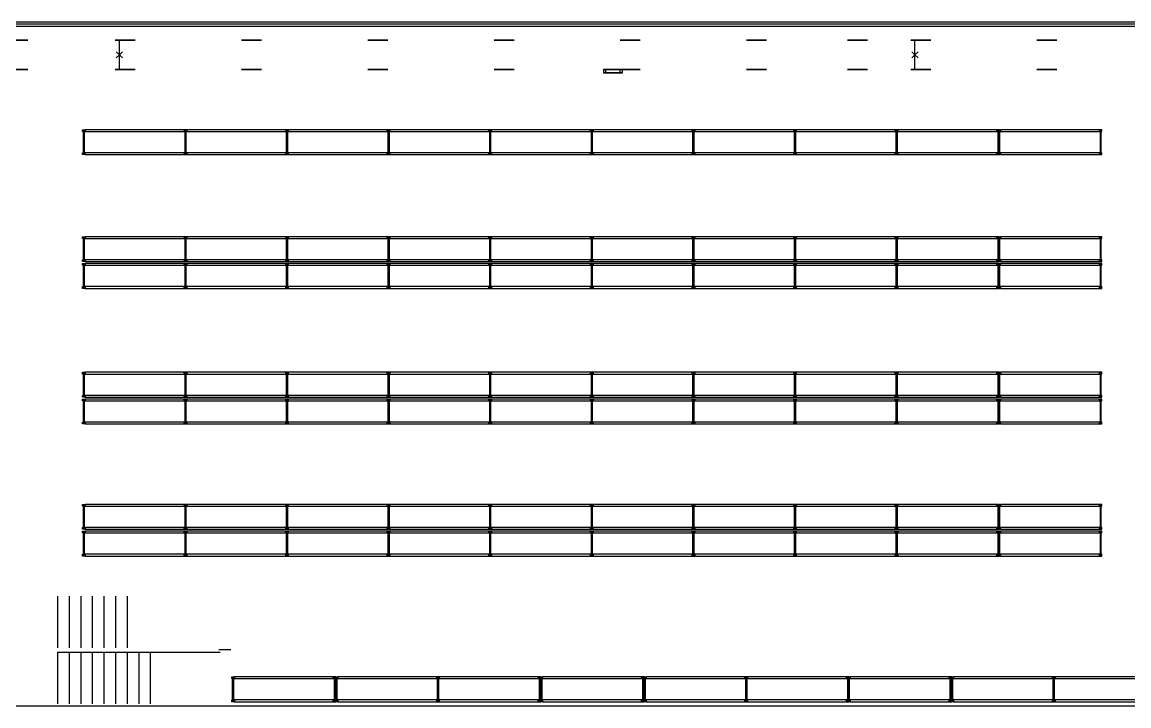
# Model space of a CAD drawing. Header units: millimetres. Extents: x 298 to 399, y 221 to 238.
# Drawn here: x 325.65 to 352.36, y 220.62 to 237.13 of the extents above; entities that cross this region are included whole.
import ezdxf

# ---------------------------------------------------------------- set-up
doc = ezdxf.new("R2010")
doc.units = ezdxf.units.MM
for name, color, linetype in [('diagonal s1000', 5, 'Continuous'), ('M1$0$A-BARANDA MEZANINE', 6, 'Continuous'), ('PL_N2$0$PLANTA', 253, 'Continuous')]:
    doc.layers.add(name, color=color, linetype=linetype)

# ---------------------------------------------------------------- blocks, each defined once
blk = doc.blocks.new('PL_N2$0$root_factoryordercollection__190acc1_BLOCK')
at = {"color": 237, "true_color": 0x802060}
for p, q in [((-14, 756), (14, 756)), ((-14, 0), (14, 0))]:
    blk.add_line(p, q, dxfattribs=at)
at = {"color": 70, "true_color": 0x80ff20}
for p, q in [((0, 756), (-3, 753)), ((0, 756), (3, 753)), ((0, 0), (-3, 3)), ((0, 0), (3, 3))]:
    blk.add_line(p, q, dxfattribs=at)
at = {"color": 9, "true_color": 0xc0c0c0}
for points, invisible_edges in [([(-14, 752, -6.75), (-14, 760, -6.75), (-14, 760, -7.75)], 12), ([(-14, 752, -6.75), (-14, 760, -7.75), (-14, 757.5, -10.75)], 13), ([(-14, 752, -6.75), (-14, 757.5, -10.75), (-14, 754.5, -10.75)], 13), ([(14, 752, -6.75), (14, 760, -6.75), (14, 760, -7.75)], 12), ([(14, 752, -6.75), (14, 760, -7.75), (14, 757.5, -10.75)], 13), ([(14, 752, -6.75), (14, 757.5, -10.75), (14, 754.5, -10.75)], 13), ([(-14, 741, -4.75), (-14, 741, -6.75), (-14, 756, -14.75)], 12), ([(-14, 741, -4.75), (-14, 756, -14.75), (-14, 756, -12.75)], 1), ([(-14, 752, -6.75), (-14, 754.5, -10.75), (-14, 752, -7.75)], 1), ([(14, 741, -4.75), (14, 741, -6.75), (14, 756, -14.75)], 12), ([(14, 741, -4.75), (14, 756, -14.75), (14, 756, -12.75)], 1), ([(14, 752, -6.75), (14, 754.5, -10.75), (14, 752, -7.75)], 1), ([(-14, 632, -6.75), (-14, 640, -6.75), (-14, 640, -7.75)], 12), ([(-14, 632, -6.75), (-14, 640, -7.75), (-14, 637.5, -10.75)], 13), ([(-14, 632, -6.75), (-14, 637.5, -10.75), (-14, 634.5, -10.75)], 13), ([(-14, 621, -4.75), (-14, 621, -6.75), (-14, 636, -14.75)], 12), ([(-14, 621, -4.75), (-14, 636, -14.75), (-14, 636, -12.75)], 1), ([(-14, 632, -6.75), (-14, 634.5, -10.75), (-14, 632, -7.75)], 1), ([(14, 632, -6.75), (14, 640, -6.75), (14, 640, -7.75)], 12), ([(14, 632, -6.75), (14, 640, -7.75), (14, 637.5, -10.75)], 13), ([(14, 632, -6.75), (14, 637.5, -10.75), (14, 634.5, -10.75)], 13), ([(14, 621, -4.75), (14, 621, -6.75), (14, 636, -14.75)], 12), ([(14, 621, -4.75), (14, 636, -14.75), (14, 636, -12.75)], 1), ([(14, 632, -6.75), (14, 634.5, -10.75), (14, 632, -7.75)], 1), ([(-14, 512, -6.75), (-14, 520, -6.75), (-14, 520, -7.75)], 12), ([(-14, 512, -6.75), (-14, 520, -7.75), (-14, 517.5, -10.75)], 13), ([(-14, 512, -6.75), (-14, 517.5, -10.75), (-14, 514.5, -10.75)], 13), ([(-14, 501, -4.75), (-14, 501, -6.75), (-14, 516, -14.75)], 12), ([(-14, 501, -4.75), (-14, 516, -14.75), (-14, 516, -12.75)], 1), ([(14, 512, -6.75), (14, 520, -6.75), (14, 520, -7.75)], 12), ([(14, 512, -6.75), (14, 520, -7.75), (14, 517.5, -10.75)], 13), ([(14, 512, -6.75), (14, 517.5, -10.75), (14, 514.5, -10.75)], 13), ([(14, 501, -4.75), (14, 501, -6.75), (14, 516, -14.75)], 12), ([(14, 501, -4.75), (14, 516, -14.75), (14, 516, -12.75)], 1), ([(-14, 512, -6.75), (-14, 514.5, -10.75), (-14, 512, -7.75)], 1), ([(14, 512, -6.75), (14, 514.5, -10.75), (14, 512, -7.75)], 1), ([(-14, 392, -6.75), (-14, 400, -6.75), (-14, 400, -7.75)], 12), ([(-14, 392, -6.75), (-14, 400, -7.75), (-14, 397.5, -10.75)], 13), ([(14, 392, -6.75), (14, 400, -6.75), (14, 400, -7.75)], 12), ([(14, 392, -6.75), (14, 400, -7.75), (14, 397.5, -10.75)], 13), ([(-14, 392, -6.75), (-14, 397.5, -10.75), (-14, 394.5, -10.75)], 13), ([(-14, 381, -4.75), (-14, 381, -6.75), (-14, 396, -14.75)], 12), ([(-14, 381, -4.75), (-14, 396, -14.75), (-14, 396, -12.75)], 1), ([(-14, 392, -6.75), (-14, 394.5, -10.75), (-14, 392, -7.75)], 1), ([(14, 392, -6.75), (14, 397.5, -10.75), (14, 394.5, -10.75)], 13), ([(14, 381, -4.75), (14, 381, -6.75), (14, 396, -14.75)], 12), ([(14, 381, -4.75), (14, 396, -14.75), (14, 396, -12.75)], 1), ([(14, 392, -6.75), (14, 394.5, -10.75), (14, 392, -7.75)], 1), ([(-17, 280.02, -3.28), (-14, 280.02, -3.28), (-14, 296.02, -12.81)], 12), ([(-17, 280.02, -3.28), (-14, 296.02, -12.81), (-17, 296.02, -12.81)], 1), ([(-17, 280.02, -3.28), (-17, 296.02, -12.81), (-17, 293.98, -16.24)], 12), ([(-14, 280.02, -3.28), (-14, 296.02, -12.81), (-14, 293.98, -16.24)], 12), ([(-17, 277.98, -6.72), (-14, 277.98, -6.72), (-14, 293.98, -16.24)], 12), ([(-17, 277.98, -6.72), (-14, 293.98, -16.24), (-17, 293.98, -16.24)], 1), ([(-17, 280.02, -3.28), (-17, 293.98, -16.24), (-17, 277.98, -6.72)], 1), ([(-14, 280.02, -3.28), (-14, 293.98, -16.24), (-14, 277.98, -6.72)], 1), ([(-14, 272, -6.75), (-14, 280, -6.75), (-14, 280, -7.75)], 12), ([(-14, 272, -6.75), (-14, 280, -7.75), (-14, 277.5, -10.75)], 13), ([(-14, 272, -6.75), (-14, 277.5, -10.75), (-14, 274.5, -10.75)], 13), ([(-14, 261, -4.75), (-14, 261, -6.75), (-14, 276, -14.75)], 12), ([(-14, 261, -4.75), (-14, 276, -14.75), (-14, 276, -12.75)], 1), ([(-14, 272, -6.75), (-14, 274.5, -10.75), (-14, 272, -7.75)], 1), ([(14, 272, -6.75), (14, 280, -6.75), (14, 280, -7.75)], 12), ([(14, 272, -6.75), (14, 280, -7.75), (14, 277.5, -10.75)], 13), ([(14, 272, -6.75), (14, 277.5, -10.75), (14, 274.5, -10.75)], 13), ([(14, 261, -4.75), (14, 261, -6.75), (14, 276, -14.75)], 12), ([(14, 261, -4.75), (14, 276, -14.75), (14, 276, -12.75)], 1), ([(14, 272, -6.75), (14, 274.5, -10.75), (14, 272, -7.75)], 1), ([(-14, 152, -6.75), (-14, 160, -6.75), (-14, 160, -7.75)], 12), ([(-14, 152, -6.75), (-14, 160, -7.75), (-14, 157.5, -10.75)], 13), ([(14, 152, -6.75), (14, 160, -6.75), (14, 160, -7.75)], 12), ([(14, 152, -6.75), (14, 160, -7.75), (14, 157.5, -10.75)], 13), ([(-14, 152, -6.75), (-14, 157.5, -10.75), (-14, 154.5, -10.75)], 13), ([(-14, 141, -4.75), (-14, 141, -6.75), (-14, 156, -14.75)], 12), ([(-14, 141, -4.75), (-14, 156, -14.75), (-14, 156, -12.75)], 1), ([(-14, 152, -6.75), (-14, 154.5, -10.75), (-14, 152, -7.75)], 1), ([(14, 152, -6.75), (14, 157.5, -10.75), (14, 154.5, -10.75)], 13), ([(14, 141, -4.75), (14, 141, -6.75), (14, 156, -14.75)], 12), ([(14, 141, -4.75), (14, 156, -14.75), (14, 156, -12.75)], 1), ([(14, 152, -6.75), (14, 154.5, -10.75), (14, 152, -7.75)], 1), ([(-14, 56, -6.75), (-14, 64, -6.75), (-14, 64, -7.75)], 12), ([(-14, 56, -6.75), (-14, 64, -7.75), (-14, 61.5, -10.75)], 13), ([(14, 56, -6.75), (14, 64, -6.75), (14, 64, -7.75)], 12), ([(14, 56, -6.75), (14, 64, -7.75), (14, 61.5, -10.75)], 13), ([(-14, 56, -6.75), (-14, 61.5, -10.75), (-14, 58.5, -10.75)], 13), ([(-14, 45, -4.75), (-14, 45, -6.75), (-14, 60, -14.75)], 12), ([(-14, 45, -4.75), (-14, 60, -14.75), (-14, 60, -12.75)], 1), ([(-14, 56, -6.75), (-14, 58.5, -10.75), (-14, 56, -7.75)], 1), ([(14, 56, -6.75), (14, 61.5, -10.75), (14, 58.5, -10.75)], 13), ([(14, 45, -4.75), (14, 45, -6.75), (14, 60, -14.75)], 12), ([(14, 45, -4.75), (14, 60, -14.75), (14, 60, -12.75)], 1), ([(14, 56, -6.75), (14, 58.5, -10.75), (14, 56, -7.75)], 1)]:
    blk.add_3dface(points, dxfattribs=dict(at, invisible_edges=invisible_edges))
blk = doc.blocks.new('PL_N2$0$root_factoryordercollection__190acc2_BLOCK')
at = {"color": 237, "true_color": 0x802060}
for p, q in [((-14, 756), (14, 756)), ((-14, 0), (14, 0))]:
    blk.add_line(p, q, dxfattribs=at)
at = {"color": 70, "true_color": 0x80ff20}
for p, q in [((0, 756), (-3, 753)), ((0, 756), (3, 753)), ((0, 0), (-3, 3)), ((0, 0), (3, 3))]:
    blk.add_line(p, q, dxfattribs=at)
at = {"color": 9, "true_color": 0xc0c0c0}
for points, invisible_edges in [([(-14, 752, -6.75), (-14, 760, -6.75), (-14, 760, -7.75)], 12), ([(-14, 752, -6.75), (-14, 760, -7.75), (-14, 757.5, -10.75)], 13), ([(-14, 752, -6.75), (-14, 757.5, -10.75), (-14, 754.5, -10.75)], 13), ([(14, 752, -6.75), (14, 760, -6.75), (14, 760, -7.75)], 12), ([(14, 752, -6.75), (14, 760, -7.75), (14, 757.5, -10.75)], 13), ([(14, 752, -6.75), (14, 757.5, -10.75), (14, 754.5, -10.75)], 13), ([(-14, 741, -4.75), (-14, 741, -6.75), (-14, 756, -14.75)], 12), ([(-14, 741, -4.75), (-14, 756, -14.75), (-14, 756, -12.75)], 1), ([(-14, 752, -6.75), (-14, 754.5, -10.75), (-14, 752, -7.75)], 1), ([(14, 741, -4.75), (14, 741, -6.75), (14, 756, -14.75)], 12), ([(14, 741, -4.75), (14, 756, -14.75), (14, 756, -12.75)], 1), ([(14, 752, -6.75), (14, 754.5, -10.75), (14, 752, -7.75)], 1), ([(-14, 632, -6.75), (-14, 640, -6.75), (-14, 640, -7.75)], 12), ([(-14, 632, -6.75), (-14, 640, -7.75), (-14, 637.5, -10.75)], 13), ([(-14, 632, -6.75), (-14, 637.5, -10.75), (-14, 634.5, -10.75)], 13), ([(-14, 621, -4.75), (-14, 621, -6.75), (-14, 636, -14.75)], 12), ([(-14, 621, -4.75), (-14, 636, -14.75), (-14, 636, -12.75)], 1), ([(-14, 632, -6.75), (-14, 634.5, -10.75), (-14, 632, -7.75)], 1), ([(14, 632, -6.75), (14, 640, -6.75), (14, 640, -7.75)], 12), ([(14, 632, -6.75), (14, 640, -7.75), (14, 637.5, -10.75)], 13), ([(14, 632, -6.75), (14, 637.5, -10.75), (14, 634.5, -10.75)], 13), ([(14, 621, -4.75), (14, 621, -6.75), (14, 636, -14.75)], 12), ([(14, 621, -4.75), (14, 636, -14.75), (14, 636, -12.75)], 1), ([(14, 632, -6.75), (14, 634.5, -10.75), (14, 632, -7.75)], 1), ([(-14, 512, -6.75), (-14, 520, -6.75), (-14, 520, -7.75)], 12), ([(-14, 512, -6.75), (-14, 520, -7.75), (-14, 517.5, -10.75)], 13), ([(-14, 512, -6.75), (-14, 517.5, -10.75), (-14, 514.5, -10.75)], 13), ([(-14, 501, -4.75), (-14, 501, -6.75), (-14, 516, -14.75)], 12), ([(-14, 501, -4.75), (-14, 516, -14.75), (-14, 516, -12.75)], 1), ([(14, 512, -6.75), (14, 520, -6.75), (14, 520, -7.75)], 12), ([(14, 512, -6.75), (14, 520, -7.75), (14, 517.5, -10.75)], 13), ([(14, 512, -6.75), (14, 517.5, -10.75), (14, 514.5, -10.75)], 13), ([(14, 501, -4.75), (14, 501, -6.75), (14, 516, -14.75)], 12), ([(14, 501, -4.75), (14, 516, -14.75), (14, 516, -12.75)], 1), ([(-14, 512, -6.75), (-14, 514.5, -10.75), (-14, 512, -7.75)], 1), ([(14, 512, -6.75), (14, 514.5, -10.75), (14, 512, -7.75)], 1), ([(-14, 392, -6.75), (-14, 400, -6.75), (-14, 400, -7.75)], 12), ([(-14, 392, -6.75), (-14, 400, -7.75), (-14, 397.5, -10.75)], 13), ([(14, 392, -6.75), (14, 400, -6.75), (14, 400, -7.75)], 12), ([(14, 392, -6.75), (14, 400, -7.75), (14, 397.5, -10.75)], 13), ([(-14, 392, -6.75), (-14, 397.5, -10.75), (-14, 394.5, -10.75)], 13), ([(-14, 381, -4.75), (-14, 381, -6.75), (-14, 396, -14.75)], 12), ([(-14, 381, -4.75), (-14, 396, -14.75), (-14, 396, -12.75)], 1), ([(-14, 392, -6.75), (-14, 394.5, -10.75), (-14, 392, -7.75)], 1), ([(14, 392, -6.75), (14, 397.5, -10.75), (14, 394.5, -10.75)], 13), ([(14, 381, -4.75), (14, 381, -6.75), (14, 396, -14.75)], 12), ([(14, 381, -4.75), (14, 396, -14.75), (14, 396, -12.75)], 1), ([(14, 392, -6.75), (14, 394.5, -10.75), (14, 392, -7.75)], 1), ([(-17, 280.02, -3.28), (-14, 280.02, -3.28), (-14, 296.02, -12.81)], 12), ([(-17, 280.02, -3.28), (-14, 296.02, -12.81), (-17, 296.02, -12.81)], 1), ([(-17, 280.02, -3.28), (-17, 296.02, -12.81), (-17, 293.98, -16.24)], 12), ([(-14, 280.02, -3.28), (-14, 296.02, -12.81), (-14, 293.98, -16.24)], 12), ([(-17, 277.98, -6.72), (-14, 277.98, -6.72), (-14, 293.98, -16.24)], 12), ([(-17, 277.98, -6.72), (-14, 293.98, -16.24), (-17, 293.98, -16.24)], 1), ([(-17, 280.02, -3.28), (-17, 293.98, -16.24), (-17, 277.98, -6.72)], 1), ([(-14, 280.02, -3.28), (-14, 293.98, -16.24), (-14, 277.98, -6.72)], 1), ([(-14, 272, -6.75), (-14, 280, -6.75), (-14, 280, -7.75)], 12), ([(-14, 272, -6.75), (-14, 280, -7.75), (-14, 277.5, -10.75)], 13), ([(-14, 272, -6.75), (-14, 277.5, -10.75), (-14, 274.5, -10.75)], 13), ([(-14, 261, -4.75), (-14, 261, -6.75), (-14, 276, -14.75)], 12), ([(-14, 261, -4.75), (-14, 276, -14.75), (-14, 276, -12.75)], 1), ([(-14, 272, -6.75), (-14, 274.5, -10.75), (-14, 272, -7.75)], 1), ([(14, 272, -6.75), (14, 280, -6.75), (14, 280, -7.75)], 12), ([(14, 272, -6.75), (14, 280, -7.75), (14, 277.5, -10.75)], 13), ([(14, 272, -6.75), (14, 277.5, -10.75), (14, 274.5, -10.75)], 13), ([(14, 261, -4.75), (14, 261, -6.75), (14, 276, -14.75)], 12), ([(14, 261, -4.75), (14, 276, -14.75), (14, 276, -12.75)], 1), ([(14, 272, -6.75), (14, 274.5, -10.75), (14, 272, -7.75)], 1), ([(-14, 152, -6.75), (-14, 160, -6.75), (-14, 160, -7.75)], 12), ([(-14, 152, -6.75), (-14, 160, -7.75), (-14, 157.5, -10.75)], 13), ([(14, 152, -6.75), (14, 160, -6.75), (14, 160, -7.75)], 12), ([(14, 152, -6.75), (14, 160, -7.75), (14, 157.5, -10.75)], 13), ([(-14, 152, -6.75), (-14, 157.5, -10.75), (-14, 154.5, -10.75)], 13), ([(-14, 141, -4.75), (-14, 141, -6.75), (-14, 156, -14.75)], 12), ([(-14, 141, -4.75), (-14, 156, -14.75), (-14, 156, -12.75)], 1), ([(-14, 152, -6.75), (-14, 154.5, -10.75), (-14, 152, -7.75)], 1), ([(14, 152, -6.75), (14, 157.5, -10.75), (14, 154.5, -10.75)], 13), ([(14, 141, -4.75), (14, 141, -6.75), (14, 156, -14.75)], 12), ([(14, 141, -4.75), (14, 156, -14.75), (14, 156, -12.75)], 1), ([(14, 152, -6.75), (14, 154.5, -10.75), (14, 152, -7.75)], 1), ([(-14, 56, -6.75), (-14, 64, -6.75), (-14, 64, -7.75)], 12), ([(-14, 56, -6.75), (-14, 64, -7.75), (-14, 61.5, -10.75)], 13), ([(14, 56, -6.75), (14, 64, -6.75), (14, 64, -7.75)], 12), ([(14, 56, -6.75), (14, 64, -7.75), (14, 61.5, -10.75)], 13), ([(-14, 56, -6.75), (-14, 61.5, -10.75), (-14, 58.5, -10.75)], 13), ([(-14, 45, -4.75), (-14, 45, -6.75), (-14, 60, -14.75)], 12), ([(-14, 45, -4.75), (-14, 60, -14.75), (-14, 60, -12.75)], 1), ([(-14, 56, -6.75), (-14, 58.5, -10.75), (-14, 56, -7.75)], 1), ([(14, 56, -6.75), (14, 61.5, -10.75), (14, 58.5, -10.75)], 13), ([(14, 45, -4.75), (14, 45, -6.75), (14, 60, -14.75)], 12), ([(14, 45, -4.75), (14, 60, -14.75), (14, 60, -12.75)], 1), ([(14, 56, -6.75), (14, 58.5, -10.75), (14, 56, -7.75)], 1)]:
    blk.add_3dface(points, dxfattribs=dict(at, invisible_edges=invisible_edges))
blk = doc.blocks.new('PL_N2$0$root_factoryordercollection_abez2_BLOCK')
at = {"color": 237, "true_color": 0x802060}
for p, q in [((-14, 390), (14, 390)), ((-14, 0), (14, 0))]:
    blk.add_line(p, q, dxfattribs=at)
at = {"color": 70, "true_color": 0x80ff20}
for p, q in [((0, 390), (-3, 387)), ((0, 390), (3, 387)), ((0, 0), (-3, 3)), ((0, 0), (3, 3))]:
    blk.add_line(p, q, dxfattribs=at)
at = {"color": 9, "true_color": 0xc0c0c0}
for points, invisible_edges in [([(-14, 386, -6.8), (-14, 394, -6.8), (-14, 394, -7.8)], 12), ([(-14, 386, -6.8), (-14, 394, -7.8), (-14, 391.5, -10.8)], 13), ([(-14, 386, -6.8), (-14, 391.5, -10.8), (-14, 388.5, -10.8)], 13), ([(-14, 375, -4.8), (-14, 375, -6.8), (-14, 390, -14.8)], 12), ([(-14, 375, -4.8), (-14, 390, -14.8), (-14, 390, -12.8)], 1), ([(14, 386, -6.8), (14, 394, -6.8), (14, 394, -7.8)], 12), ([(14, 386, -6.8), (14, 394, -7.8), (14, 391.5, -10.8)], 13), ([(14, 386, -6.8), (14, 391.5, -10.8), (14, 388.5, -10.8)], 13), ([(14, 375, -4.8), (14, 375, -6.8), (14, 390, -14.8)], 12), ([(14, 375, -4.8), (14, 390, -14.8), (14, 390, -12.8)], 1), ([(-14, 386, -6.8), (-14, 388.5, -10.8), (-14, 386, -7.8)], 1), ([(14, 386, -6.8), (14, 388.5, -10.8), (14, 386, -7.8)], 1), ([(-14, 338, -6.8), (-14, 346, -6.8), (-14, 346, -7.8)], 12), ([(-14, 338, -6.8), (-14, 346, -7.8), (-14, 343.5, -10.8)], 13), ([(-14, 338, -6.8), (-14, 343.5, -10.8), (-14, 340.5, -10.8)], 13), ([(-14, 327, -4.8), (-14, 327, -6.8), (-14, 342, -14.8)], 12), ([(-14, 327, -4.8), (-14, 342, -14.8), (-14, 342, -12.8)], 1), ([(-14, 338, -6.8), (-14, 340.5, -10.8), (-14, 338, -7.8)], 1), ([(14, 338, -6.8), (14, 346, -6.8), (14, 346, -7.8)], 12), ([(14, 338, -6.8), (14, 346, -7.8), (14, 343.5, -10.8)], 13), ([(14, 338, -6.8), (14, 343.5, -10.8), (14, 340.5, -10.8)], 13), ([(14, 327, -4.8), (14, 327, -6.8), (14, 342, -14.8)], 12), ([(14, 327, -4.8), (14, 342, -14.8), (14, 342, -12.8)], 1), ([(14, 338, -6.8), (14, 340.5, -10.8), (14, 338, -7.8)], 1), ([(-14, 237, -4.8), (-14, 237, -6.8), (-14, 222, -14.8)], 12), ([(-14, 237, -4.8), (-14, 222, -14.8), (-14, 222, -12.8)], 1), ([(14, 237, -4.8), (14, 237, -6.8), (14, 222, -14.8)], 12), ([(14, 237, -4.8), (14, 222, -14.8), (14, 222, -12.8)], 1), ([(-14, 218, -6.8), (-14, 226, -6.8), (-14, 226, -7.8)], 12), ([(-14, 218, -6.8), (-14, 226, -7.8), (-14, 223.5, -10.8)], 13), ([(-14, 218, -6.8), (-14, 223.5, -10.8), (-14, 220.5, -10.8)], 13), ([(14, 218, -6.8), (14, 226, -6.8), (14, 226, -7.8)], 12), ([(14, 218, -6.8), (14, 226, -7.8), (14, 223.5, -10.8)], 13), ([(14, 218, -6.8), (14, 223.5, -10.8), (14, 220.5, -10.8)], 13), ([(-14, 218, -6.8), (-14, 220.5, -10.8), (-14, 218, -7.8)], 1), ([(14, 218, -6.8), (14, 220.5, -10.8), (14, 218, -7.8)], 1), ([(-9, 156, -18.2), (9, 156, -18.2), (7, 135, -9.5)], 12), ([(-9, 156, -18.2), (7, 135, -9.5), (-7, 135, -9.5)], 1), ([(-9, 156, -18.2), (-9, 156, -9.5), (-7, 135, -9.5)], 12), ([(9, 156, -18.2), (9, 156, -9.5), (7, 135, -9.5)], 12), ([(-14, 98, -6.8), (-14, 106, -6.8), (-14, 106, -7.8)], 12), ([(-14, 98, -6.8), (-14, 106, -7.8), (-14, 103.5, -10.8)], 13), ([(14, 98, -6.8), (14, 106, -6.8), (14, 106, -7.8)], 12), ([(14, 98, -6.8), (14, 106, -7.8), (14, 103.5, -10.8)], 13), ([(-14, 98, -6.8), (-14, 103.5, -10.8), (-14, 100.5, -10.8)], 13), ([(-14, 87, -4.8), (-14, 87, -6.8), (-14, 102, -14.8)], 12), ([(-14, 87, -4.8), (-14, 102, -14.8), (-14, 102, -12.8)], 1), ([(-14, 98, -6.8), (-14, 100.5, -10.8), (-14, 98, -7.8)], 1), ([(14, 98, -6.8), (14, 103.5, -10.8), (14, 100.5, -10.8)], 13), ([(14, 87, -4.8), (14, 87, -6.8), (14, 102, -14.8)], 12), ([(14, 87, -4.8), (14, 102, -14.8), (14, 102, -12.8)], 1), ([(14, 98, -6.8), (14, 100.5, -10.8), (14, 98, -7.8)], 1)]:
    blk.add_3dface(points, dxfattribs=dict(at, invisible_edges=invisible_edges))
at = {"layer": 'PL_N2$0$PLANTA'}
for points, invisible_edges in [([(0, 209, 18), (13, 183, 18), (-13, 183, 18)], 12), ([(0, 209, 14), (13, 183, 14), (-13, 183, 14)], 12), ([(0, 209, 14), (-13, 183, 14), (-13, 183, 18)], 12), ([(0, 209, 14), (-13, 183, 18), (0, 209, 18)], 1), ([(0, 209, 14), (13, 183, 14), (13, 183, 18)], 12), ([(0, 209, 14), (13, 183, 18), (0, 209, 18)], 1), ([(13, 183, 14), (-13, 183, 14), (-13, 183, 18)], 12), ([(13, 183, 14), (-13, 183, 18), (13, 183, 18)], 1)]:
    blk.add_3dface(points, dxfattribs=dict(at, invisible_edges=invisible_edges))
blk = doc.blocks.new('A$C7a458910')
at = {"layer": 'diagonal s1000', "color": 142}
for points in [[(0.026, -2.249), (0.026, -2.291), (0.005, -2.291), (0.005, -2.249)], [(0.048, -2.249), (0.048, -2.291), (0.026, -2.291), (0.026, -2.249)], [(0.026, -2.83), (0.026, -2.291), (0.048, -2.291), (0.048, -2.83)], [(0.069, -2.249), (0.069, -2.291), (0.048, -2.291), (0.048, -2.249)], [(2.458, -2.249), (2.458, -2.291), (0.069, -2.291), (0.069, -2.249)], [(2.458, -2.249), (2.458, -2.291), (2.479, -2.291), (2.479, -2.249)], [(2.479, -2.249), (2.479, -2.291), (2.5, -2.291), (2.5, -2.249)], [(2.5, -2.83), (2.5, -2.291), (2.479, -2.291), (2.479, -2.83)], [(2.5, -2.249), (2.5, -2.291), (2.521, -2.291), (2.521, -2.249)], [(0.026, -2.809), (0.026, -2.851), (0.005, -2.851), (0.005, -2.809)], [(0.048, -2.83), (0.048, -2.851), (0.026, -2.851), (0.026, -2.83)], [(0.069, -2.809), (0.069, -2.851), (0.048, -2.851), (0.048, -2.809)], [(2.458, -2.809), (2.458, -2.851), (0.069, -2.851), (0.069, -2.809)], [(2.458, -2.809), (2.458, -2.851), (2.479, -2.851), (2.479, -2.809)], [(2.479, -2.83), (2.479, -2.851), (2.5, -2.851), (2.5, -2.83)], [(2.5, -2.809), (2.5, -2.851), (2.521, -2.851), (2.521, -2.809)]]:
    blk.add_lwpolyline(points, close=True, dxfattribs=at)

msp = doc.modelspace()

# ---------------------------------------------------------------- linework, layer by layer
for p, q in [((398.987, 237.127), (298.18, 237.127)), ((298.18, 220.62), (398.987, 220.62))]:
    msp.add_line(p, q)
msp.add_lwpolyline([(298.18, 237.127), (298.18, 220.62), (398.987, 220.62), (398.987, 237.127)], close=True)
at = {"color": 3}
for points in [[(326.508, 222.02), (326.508, 223.27)], [(326.788, 222.02), (326.788, 223.27)], [(327.068, 222.02), (327.068, 223.27)], [(327.348, 222.02), (327.348, 223.27)], [(327.628, 222.02), (327.628, 223.27)], [(327.908, 222.02), (327.908, 223.27)], [(328.188, 222.02), (328.188, 223.27)], [(326.508, 221.92), (327.163, 221.92)], [(326.508, 220.67), (326.508, 221.92)], [(326.788, 220.67), (326.788, 221.92)], [(327.068, 220.67), (327.068, 221.92)], [(327.163, 221.92), (330.428, 221.92)], [(327.348, 220.67), (327.348, 221.92)], [(327.628, 220.67), (327.628, 221.92)], [(327.908, 220.67), (327.908, 221.92)], [(328.188, 220.67), (328.188, 221.92)], [(328.468, 220.67), (328.468, 221.92)], [(328.748, 220.67), (328.748, 221.92)], [(330.393, 221.981), (330.686, 221.981)]]:
    msp.add_lwpolyline(points, dxfattribs=at)
at = {"layer": 'M1$0$A-BARANDA MEZANINE', "elevation": -0.001}
msp.add_lwpolyline([(298.229, 237.027), (398.937, 237.027), (398.937, 237.077), (298.229, 237.077)], close=True, dxfattribs=at)

# ---------------------------------------------------------------- block references
at = {"linetype": 'ByBlock', "xscale": -1}
for p in [(329.626, 236.78), (332.078, 236.78), (334.53, 236.78), (336.983, 236.78), (339.435, 236.78), (341.888, 236.78), (344.34, 236.78), (346.792, 236.78), (349.245, 236.78), (351.718, 236.78), (329.626, 234.196), (332.078, 234.196), (334.53, 234.196), (336.983, 234.196), (339.435, 234.196), (341.888, 234.196), (344.34, 234.196), (346.792, 234.196), (349.245, 234.196), (351.718, 234.196), (329.626, 233.551), (332.078, 233.551), (334.53, 233.551), (336.983, 233.551), (339.435, 233.551), (341.888, 233.551), (344.34, 233.551), (346.792, 233.551), (349.245, 233.551), (351.718, 233.551), (329.626, 230.922), (332.078, 230.922), (334.53, 230.922), (336.983, 230.922), (339.435, 230.922), (341.888, 230.922), (344.34, 230.922), (346.792, 230.922), (349.245, 230.922), (351.718, 230.922), (329.626, 230.277), (332.078, 230.277), (334.53, 230.277), (336.983, 230.277), (339.435, 230.277), (341.888, 230.277), (344.34, 230.277), (346.792, 230.277), (349.245, 230.277), (351.718, 230.277), (329.626, 227.734), (332.078, 227.734), (334.53, 227.734), (336.983, 227.734), (339.435, 227.734), (341.888, 227.734), (344.34, 227.734), (346.792, 227.734), (349.245, 227.734), (351.718, 227.734), (329.626, 227.089), (332.078, 227.089), (334.53, 227.089), (336.983, 227.089), (339.435, 227.089), (341.888, 227.089), (344.34, 227.089), (346.792, 227.089), (349.245, 227.089), (351.718, 227.089), (333.227, 223.571), (335.722, 223.571), (338.174, 223.571), (340.669, 223.571), (343.164, 223.571), (345.616, 223.571), (348.09, 223.571), (350.584, 223.571), (353.037, 223.571)]:
    msp.add_blockref('A$C7a458910', p, dxfattribs=at)
at = {"layer": 'PL_N2$0$PLANTA', "xscale": 0.0254000000000001, "yscale": 0.0254000000000001, "zscale": 0.0254000000000001, "rotation": 90}
for name, p in [('PL_N2$0$root_factoryordercollection_abez2_BLOCK', (327.995, 236.338, 9.713)), ('PL_N2$0$root_factoryordercollection__190acc2_BLOCK', (347.197, 236.338, 9.713)), ('PL_N2$0$root_factoryordercollection__190acc1_BLOCK', (366.4, 236.338, 9.713))]:
    msp.add_blockref(name, p, dxfattribs=at)

doc.saveas('drawing.dxf')
